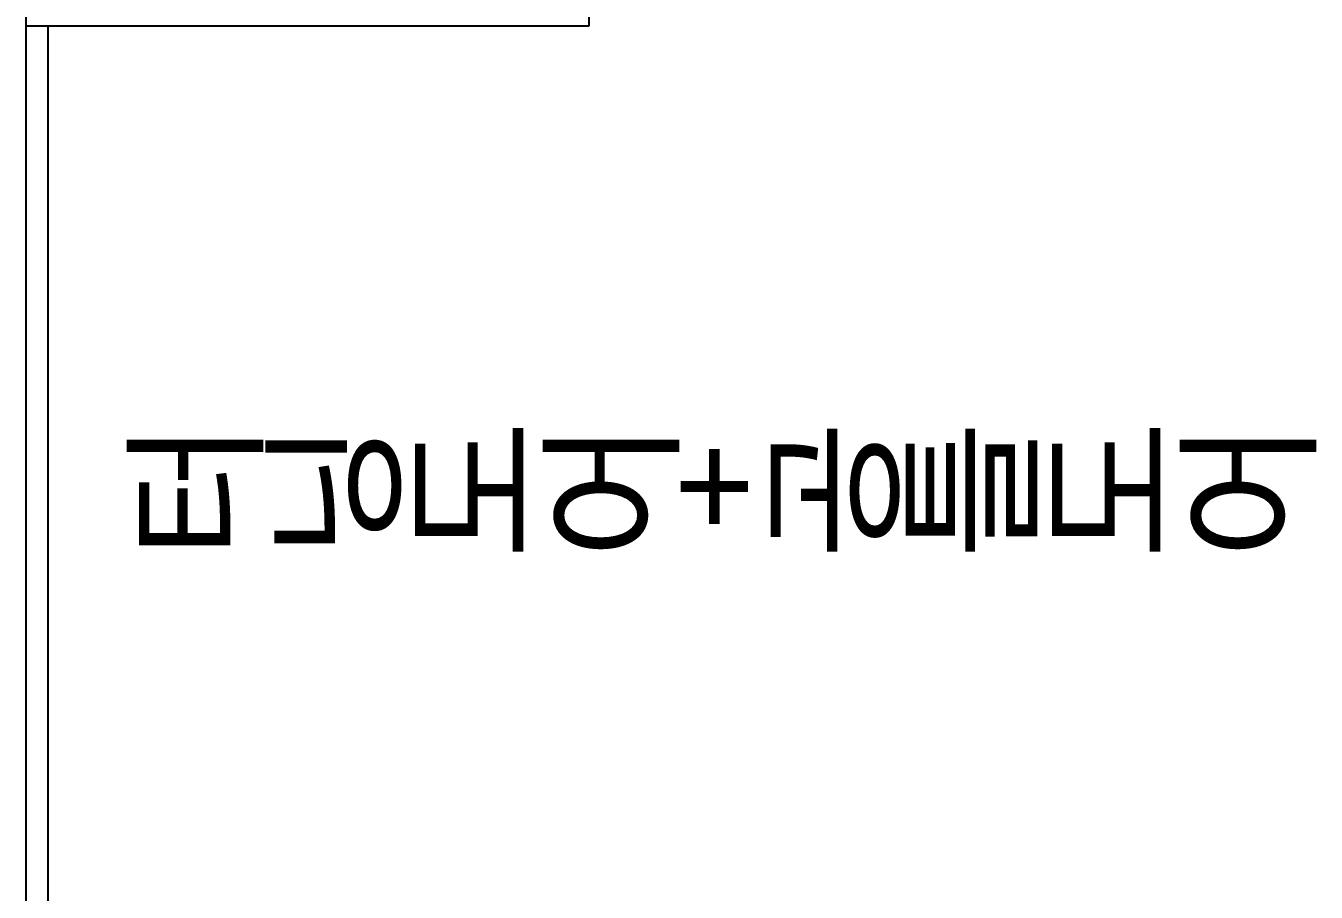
# Model space of a CAD drawing. Header units: millimetres. Extents: x -41292 to 298682, y -22072 to 33155.
# Drawn here: x 33935 to 35102, y -12954 to -12169 of the extents above; entities that cross this region are included whole.
import ezdxf

# ---------------------------------------------------------------- set-up
doc = ezdxf.new("R2010")
doc.units = ezdxf.units.MM
doc.layers.add('0-ELC TEXT', color=7, linetype='Continuous')
doc.styles.add('코레일둥고', font='@Microsoft JhengHei Light.ttf')

# ---------------------------------------------------------------- blocks, each defined once
blk = doc.blocks.new('rmfnasesx')
for p, q in [((61397.9, 4275), (61397.9, 3343)), ((61907.9, 3343), (61907.9, 3543)), ((61397.9, 3343), (61417.9, 3343)), ((61397.9, 3343), (61397.9, 2543)), ((61417.9, 3343), (61417.9, 2543)), ((61417.9, 3343), (61907.9, 3343))]:
    blk.add_line(p, q)

msp = doc.modelspace()

# ---------------------------------------------------------------- block references
msp.add_blockref('rmfnasesx', (-27463.27, -15512.43))

# ---------------------------------------------------------------- texts
at = {"layer": '0-ELC TEXT', "style": '코레일둥고'}
msp.add_text('터닝도어+공틀도어', height=100, dxfattribs=at).set_placement((34018.68, -12635.78))

doc.saveas('drawing.dxf')
